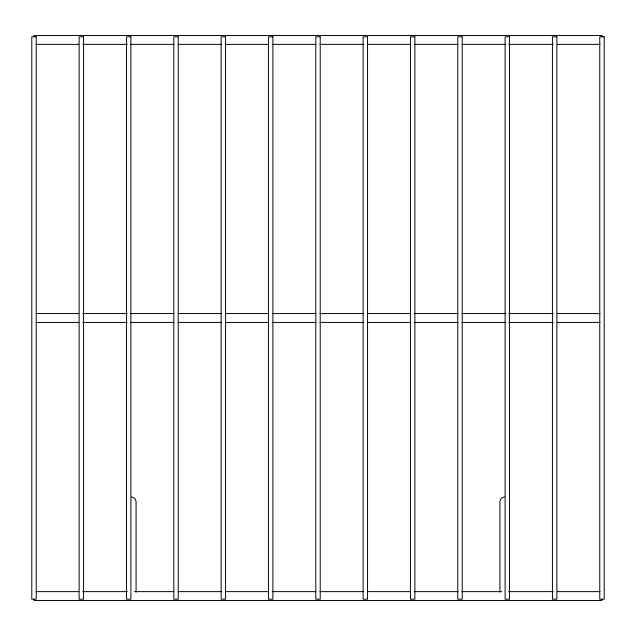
<?xml version="1.0" encoding="UTF-8"?>
<svg xmlns="http://www.w3.org/2000/svg" width="636" height="636" viewBox="0 0 636 636"><rect width="100%" height="100%" fill="white"/><g stroke="black" fill="none" stroke-linecap="round" stroke-linejoin="round"><path stroke-width="0.95" d="M504.364 496.931L501.224 498.242L499.928 501.407L499.928 592.148M36.006 44.369L78.697 44.369M82.672 44.369L127.359 44.369M130.332 44.369L174.026 44.369M177.993 44.369L221.686 44.369M225.653 44.369L268.352 44.369M272.327 44.369L316.012 44.369M319.988 44.369L363.673 44.369M367.648 44.369L410.347 44.369M414.314 44.369L458.007 44.369M461.975 44.369L505.668 44.369M508.641 44.369L553.328 44.369M557.303 44.369L599.994 44.369M36.006 313.564L78.697 313.564M82.672 313.564L127.359 313.564M130.332 313.564L174.026 313.564M177.993 313.564L221.686 313.564M225.653 313.564L268.352 313.564M272.327 313.564L316.012 313.564M319.988 313.564L363.673 313.564M367.648 313.564L410.347 313.564M414.314 313.564L458.007 313.564M461.975 313.564L505.668 313.564M508.641 313.564L553.328 313.564M557.303 313.564L599.994 313.564M36.006 322.436L78.697 322.436M82.672 322.436L127.359 322.436M130.332 322.436L174.026 322.436M177.993 322.436L221.686 322.436M225.653 322.436L268.352 322.436M272.327 322.436L316.012 322.436M319.988 322.436L363.673 322.436M367.648 322.436L410.347 322.436M414.314 322.436L458.007 322.436M461.975 322.436L505.668 322.436M508.641 322.436L553.328 322.436M557.303 322.436L599.994 322.436M36.006 591.631L78.697 591.631M82.672 591.631L127.359 591.631M134.307 591.631L174.026 591.631M177.993 591.631L221.686 591.631M225.653 591.631L268.352 591.631M272.327 591.631L316.012 591.631M319.988 591.631L363.673 591.631M367.648 591.631L410.347 591.631M414.314 591.631L458.007 591.631M461.975 591.631L501.693 591.631M508.641 591.631L553.328 591.631M557.303 591.631L599.994 591.631M131.636 496.931L134.776 498.242L136.072 501.407L136.072 592.148M601.982 36.801L601.982 35.497L34.018 35.497L34.018 36.801M601.982 599.199L601.982 600.503L34.018 600.503L34.018 599.199M36.236 36.801L31.8 36.801L31.8 599.199L36.236 599.199L36.236 36.801M83.57 36.801L79.126 36.801L79.126 599.199L83.57 599.199L83.57 36.801M130.897 36.801L126.461 36.801L126.461 599.199L130.897 599.199L130.897 36.801M178.231 36.801L173.787 36.801L173.787 599.199L178.231 599.199L178.231 36.801M225.557 36.801L221.121 36.801L221.121 599.199L225.557 599.199L225.557 36.801M272.892 36.801L268.448 36.801L268.448 599.199L272.892 599.199L272.892 36.801M320.218 36.801L315.782 36.801L315.782 599.199L320.218 599.199L320.218 36.801M367.552 36.801L363.108 36.801L363.108 599.199L367.552 599.199L367.552 36.801M414.879 36.801L410.443 36.801L410.443 599.199L414.879 599.199L414.879 36.801M462.213 36.801L457.769 36.801L457.769 599.199L462.213 599.199L462.213 36.801M509.539 36.801L505.103 36.801L505.103 599.199L509.539 599.199L509.539 36.801M556.874 36.801L552.43 36.801L552.43 599.199L556.874 599.199L556.874 36.801M604.2 36.801L599.764 36.801L599.764 599.199L604.2 599.199L604.2 36.801"/></g></svg>
